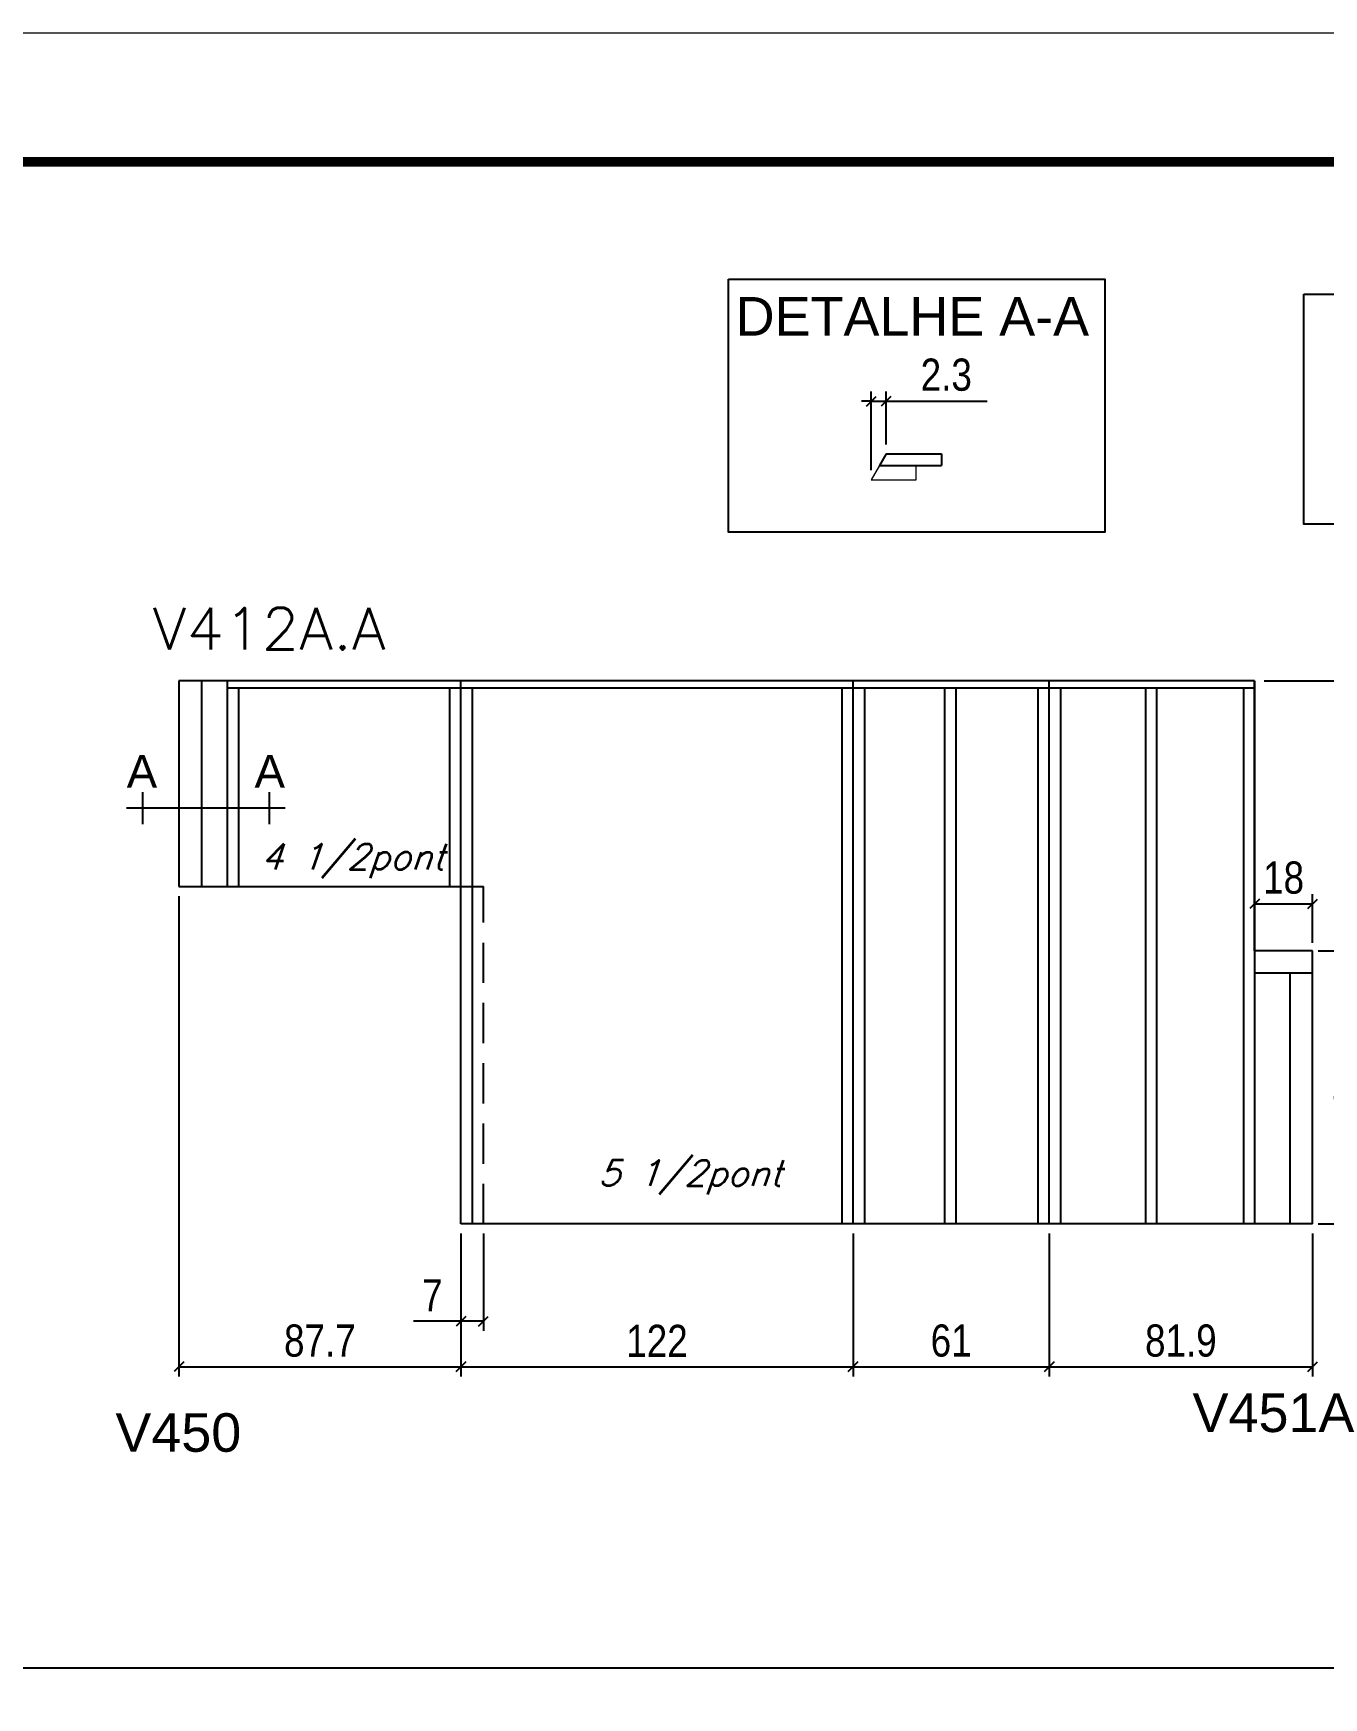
# Model space of a CAD drawing. Extents: x 137137 to 143418, y 10464 to 34486.
# Drawn here: x 140829 to 141230, y 19037 to 19554 of the extents above; entities that cross this region are included whole.
import ezdxf
from ezdxf.enums import TextEntityAlignment as Align

# ---------------------------------------------------------------- set-up
doc = ezdxf.new("R2010")
doc.units = 0
doc.linetypes.add('DASHED', pattern=[0.75, 0.5, -0.25])
doc.linetypes.add('HIDDEN', pattern=[0.375, 0.25, -0.125])
for name, color, linetype in [('5', 5, 'Continuous'), ('COTA', 241, 'Continuous'), ('detalhes', 4, 'Continuous'), ('Painéis', 200, 'Continuous'), ('SARR_2.2x7', 40, 'Continuous'), ('SARR_3.5x7', 81, 'Continuous'), ('texto', 7, 'Continuous')]:
    doc.layers.add(name, color=color, linetype=linetype)
for name, color, linetype, lineweight in [('Folhas', 255, 'Continuous', 9), ('Sarr 2.2x7', 40, 'Continuous', 9), ('SARRAFO DE PRESSAO', 251, 'DASHED', 9), ('Texto Seção', 7, 'Continuous', 15)]:
    doc.layers.add(name, color=color, linetype=linetype, lineweight=lineweight)
doc.styles.add('ARIAL', font='arial.ttf')
doc.styles.add('COTA TECNICA', font='techl___.ttf', dxfattribs={"height": 10})
doc.styles.add('REGUA-120', font='ROMANS.shx', dxfattribs={"height": 15})
doc.styles.add('Romans', font='romans.shx')
doc.styles.get("Standard").update_dxf_attribs({"font": 'arial.ttf'})
doc.dimstyles.new('PAINEL', dxfattribs={"dimtxt": 10, "dimasz": 3, "dimexe": 3, "dimexo": 3, "dimgap": 3, "dimtad": 1, "dimdec": 1, "dimzin": 12, "dimdsep": 46, "dimtxsty": 'COTA TECNICA', "dimblk1": 'OBLIQUE', "dimblk2": 'OBLIQUE', "dimsah": 1, "dimcen": 0.9, "dimclrd": 4, "dimclre": 4, "dimclrt": 240, "dimadec": 1, "dimazin": 3, "dimtfac": 1, "dimtdec": 1, "dimtmove": 0, "dimatfit": 3, "dimfxl": 1, "dimtolj": 1, "dimtzin": 12, "dimarcsym": 0})

# ---------------------------------------------------------------- blocks, each defined once
blk = doc.blocks.new('9999999999')
at = {"layer": 'Folhas'}
blk.add_lwpolyline([(98138.98, 34190.21), (99623.98, 34190.21), (99623.98, 35240.21), (98138.98, 35240.21)], close=True, dxfattribs=at)
at = {"layer": 'Folhas', "color": 30, "const_width": 3}
blk.add_lwpolyline([(98213.98, 34230.21), (99583.98, 34230.21), (99583.98, 35200.21), (98213.98, 35200.21)], close=True, dxfattribs=at)
blk = doc.blocks.new('_Oblique')
at = {"color": 0, "linetype": 'ByBlock', "lineweight": -2}
blk.add_line((-0.5, -0.5), (0.5, 0.5), dxfattribs=at)
blk = doc.blocks.new('*D1946')
at = {"layer": 'COTA', "color": 4, "lineweight": -2, "ltscale": 25, "transparency": 16777216}
for p, q in [((141211.93, 19352.91), (141273.03, 19352.91)), ((141270.03, 19352.91), (141270.03, 19183.91)), ((141229.93, 19183.91), (141273.03, 19183.91))]:
    blk.add_line(p, q, dxfattribs=at)
at = {"layer": 'Defpoints', "color": 0, "ltscale": 25, "transparency": 16777216}
for p in [(141208.93, 19352.91), (141226.93, 19183.91), (141270.03, 19183.91)]:
    blk.add_point(p, dxfattribs=at)
at = {"layer": 'COTA', "color": 4, "lineweight": -2, "ltscale": 25, "transparency": 16777216, "xscale": 3, "yscale": 3, "zscale": 3}
for p, rotation in [((141270.03, 19352.91), 90), ((141270.03, 19183.91), 270)]:
    blk.add_blockref('_Oblique', p, dxfattribs=dict(at, rotation=rotation))
at = {"layer": 'COTA', "color": 240, "ltscale": 25, "transparency": 16777216, "insert": (141261.9, 19268.41), "char_height": 10, "attachment_point": 5, "rotation": 90, "style": 'COTA TECNICA'}
blk.add_mtext('\\A1;169', dxfattribs=at)
blk = doc.blocks.new('*D1947')
at = {"layer": 'COTA', "color": 4, "lineweight": -2, "ltscale": 25, "transparency": 16777216}
for p, q in [((140962.03, 19180.91), (140962.03, 19150.63)), ((140969.03, 19180.91), (140969.03, 19150.63)), ((140962.03, 19153.63), (140947.3, 19153.63)), ((140969.03, 19153.63), (140962.03, 19153.63))]:
    blk.add_line(p, q, dxfattribs=at)
at = {"layer": 'Defpoints', "color": 0, "ltscale": 25, "transparency": 16777216}
for p in [(140962.03, 19183.91), (140969.03, 19183.91), (140962.03, 19153.63)]:
    blk.add_point(p, dxfattribs=at)
at = {"layer": 'COTA', "color": 4, "lineweight": -2, "ltscale": 25, "transparency": 16777216, "xscale": 3, "yscale": 3, "zscale": 3, "rotation": 180}
blk.add_blockref('_Oblique', (140962.03, 19153.63), dxfattribs=at)
at = {"layer": 'COTA', "color": 4, "lineweight": -2, "ltscale": 25, "transparency": 16777216, "xscale": 3, "yscale": 3, "zscale": 3}
blk.add_blockref('_Oblique', (140969.03, 19153.63), dxfattribs=at)
at = {"layer": 'COTA', "color": 240, "ltscale": 25, "transparency": 16777216, "insert": (140953.17, 19161.7), "char_height": 10, "attachment_point": 5, "style": 'COTA TECNICA'}
blk.add_mtext('\\A1;7', dxfattribs=at)
blk = doc.blocks.new('*D1948')
at = {"layer": 'COTA', "color": 4, "lineweight": -2, "ltscale": 25, "transparency": 16777216}
for p, q in [((141228.68, 19268.91), (141249.88, 19268.91)), ((141246.88, 19183.91), (141246.88, 19268.91)), ((141228.68, 19183.91), (141249.88, 19183.91))]:
    blk.add_line(p, q, dxfattribs=at)
at = {"layer": 'Defpoints', "color": 0, "ltscale": 25, "transparency": 16777216}
for p in [(141225.68, 19268.91), (141246.88, 19268.91), (141225.68, 19183.91)]:
    blk.add_point(p, dxfattribs=at)
at = {"layer": 'COTA', "color": 4, "lineweight": -2, "ltscale": 25, "transparency": 16777216, "xscale": 3, "yscale": 3, "zscale": 3}
for p, rotation in [((141246.88, 19268.91), 90), ((141246.88, 19183.91), 270)]:
    blk.add_blockref('_Oblique', p, dxfattribs=dict(at, rotation=rotation))
at = {"layer": 'COTA', "color": 240, "ltscale": 25, "transparency": 16777216, "insert": (141238.74, 19226.41), "char_height": 10, "attachment_point": 5, "rotation": 90, "style": 'COTA TECNICA'}
blk.add_mtext('\\A1;85', dxfattribs=at)
blk = doc.blocks.new('*D1949')
at = {"layer": 'COTA', "color": 4, "lineweight": -2, "ltscale": 25, "transparency": 16777216}
for p, q in [((141208.93, 19271.41), (141208.93, 19286.5)), ((141226.93, 19271.41), (141226.93, 19286.5)), ((141208.93, 19283.5), (141226.93, 19283.5))]:
    blk.add_line(p, q, dxfattribs=at)
at = {"layer": 'Defpoints', "color": 0, "ltscale": 25, "transparency": 16777216}
for p in [(141226.93, 19283.5), (141208.93, 19268.41), (141226.93, 19268.41)]:
    blk.add_point(p, dxfattribs=at)
at = {"layer": 'COTA', "color": 4, "lineweight": -2, "ltscale": 25, "transparency": 16777216, "xscale": 3, "yscale": 3, "zscale": 3, "rotation": 180}
blk.add_blockref('_Oblique', (141208.93, 19283.5), dxfattribs=at)
at = {"layer": 'COTA', "color": 4, "lineweight": -2, "ltscale": 25, "transparency": 16777216, "xscale": 3, "yscale": 3, "zscale": 3}
blk.add_blockref('_Oblique', (141226.93, 19283.5), dxfattribs=at)
at = {"layer": 'COTA', "color": 240, "ltscale": 25, "transparency": 16777216, "insert": (141217.93, 19291.6), "char_height": 10, "attachment_point": 5, "style": 'COTA TECNICA'}
blk.add_mtext('\\A1;18', dxfattribs=at)
blk = doc.blocks.new('*D1950')
at = {"layer": 'COTA', "color": 4, "linetype": 'ByBlock', "lineweight": -2, "transparency": 16777216}
for p, q in [((141089.69, 19418.43), (141089.69, 19442.82)), ((141094.29, 19426.43), (141094.29, 19442.82)), ((141089.69, 19439.82), (141086.69, 19439.82)), ((141089.69, 19439.82), (141094.29, 19439.82)), ((141094.29, 19439.82), (141125.72, 19439.82))]:
    blk.add_line(p, q, dxfattribs=at)
at = {"layer": 'Defpoints', "color": 0, "linetype": 'ByBlock', "transparency": 16777216}
for p in [(141094.29, 19439.82), (141094.29, 19423.43), (141089.69, 19415.43)]:
    blk.add_point(p, dxfattribs=at)
at = {"layer": 'COTA', "color": 4, "linetype": 'ByBlock', "lineweight": -2, "transparency": 16777216, "xscale": 3, "yscale": 3, "zscale": 3}
blk.add_blockref('_Oblique', (141089.69, 19439.82), dxfattribs=at)
at = {"layer": 'COTA', "color": 4, "linetype": 'ByBlock', "lineweight": -2, "transparency": 16777216, "xscale": 3, "yscale": 3, "zscale": 3, "rotation": 180}
blk.add_blockref('_Oblique', (141094.29, 19439.82), dxfattribs=at)
at = {"layer": 'COTA', "color": 240, "linetype": 'ByBlock', "transparency": 16777216, "insert": (141113.01, 19448.04), "char_height": 10, "attachment_point": 5, "style": 'COTA TECNICA'}
blk.add_mtext('\\A1;2.3', dxfattribs=at)
blk = doc.blocks.new('*D1951')
at = {"layer": 'COTA', "color": 4, "lineweight": -2, "ltscale": 25, "transparency": 16777216}
for p, q in [((140962.03, 19180.91), (140962.03, 19136.49)), ((141084.03, 19180.91), (141084.03, 19136.49)), ((140962.03, 19139.49), (141084.03, 19139.49))]:
    blk.add_line(p, q, dxfattribs=at)
at = {"layer": 'Defpoints', "color": 0, "ltscale": 25, "transparency": 16777216}
for p in [(140962.03, 19183.91), (141084.03, 19183.91), (141084.03, 19139.49)]:
    blk.add_point(p, dxfattribs=at)
at = {"layer": 'COTA', "color": 4, "lineweight": -2, "ltscale": 25, "transparency": 16777216, "xscale": 3, "yscale": 3, "zscale": 3, "rotation": 180}
blk.add_blockref('_Oblique', (140962.03, 19139.49), dxfattribs=at)
at = {"layer": 'COTA', "color": 4, "lineweight": -2, "ltscale": 25, "transparency": 16777216, "xscale": 3, "yscale": 3, "zscale": 3}
blk.add_blockref('_Oblique', (141084.03, 19139.49), dxfattribs=at)
at = {"layer": 'COTA', "color": 240, "ltscale": 25, "transparency": 16777216, "insert": (141023.03, 19147.55), "char_height": 10, "attachment_point": 5, "style": 'COTA TECNICA'}
blk.add_mtext('\\A1;122', dxfattribs=at)
blk = doc.blocks.new('*D1952')
at = {"layer": 'COTA', "color": 4, "lineweight": -2, "ltscale": 25, "transparency": 16777216}
for p, q in [((141084.03, 19180.91), (141084.03, 19136.49)), ((141145.03, 19180.91), (141145.03, 19136.49)), ((141084.03, 19139.49), (141145.03, 19139.49))]:
    blk.add_line(p, q, dxfattribs=at)
at = {"layer": 'Defpoints', "color": 0, "ltscale": 25, "transparency": 16777216}
for p in [(141084.03, 19183.91), (141145.03, 19183.91), (141145.03, 19139.49)]:
    blk.add_point(p, dxfattribs=at)
at = {"layer": 'COTA', "color": 4, "lineweight": -2, "ltscale": 25, "transparency": 16777216, "xscale": 3, "yscale": 3, "zscale": 3, "rotation": 180}
blk.add_blockref('_Oblique', (141084.03, 19139.49), dxfattribs=at)
at = {"layer": 'COTA', "color": 4, "lineweight": -2, "ltscale": 25, "transparency": 16777216, "xscale": 3, "yscale": 3, "zscale": 3}
blk.add_blockref('_Oblique', (141145.03, 19139.49), dxfattribs=at)
at = {"layer": 'COTA', "color": 240, "ltscale": 25, "transparency": 16777216, "insert": (141114.53, 19147.59), "char_height": 10, "attachment_point": 5, "style": 'COTA TECNICA'}
blk.add_mtext('\\A1;61', dxfattribs=at)
blk = doc.blocks.new('*D1953')
at = {"layer": 'COTA', "color": 4, "lineweight": -2, "ltscale": 25, "transparency": 16777216}
for p, q in [((141145.03, 19180.91), (141145.03, 19136.49)), ((141226.93, 19180.91), (141226.93, 19136.49)), ((141145.03, 19139.49), (141226.93, 19139.49))]:
    blk.add_line(p, q, dxfattribs=at)
at = {"layer": 'Defpoints', "color": 0, "ltscale": 25, "transparency": 16777216}
for p in [(141145.03, 19183.91), (141226.93, 19183.91), (141226.93, 19139.49)]:
    blk.add_point(p, dxfattribs=at)
at = {"layer": 'COTA', "color": 4, "lineweight": -2, "ltscale": 25, "transparency": 16777216, "xscale": 3, "yscale": 3, "zscale": 3, "rotation": 180}
blk.add_blockref('_Oblique', (141145.03, 19139.49), dxfattribs=at)
at = {"layer": 'COTA', "color": 4, "lineweight": -2, "ltscale": 25, "transparency": 16777216, "xscale": 3, "yscale": 3, "zscale": 3}
blk.add_blockref('_Oblique', (141226.93, 19139.49), dxfattribs=at)
at = {"layer": 'COTA', "color": 240, "ltscale": 25, "transparency": 16777216, "insert": (141185.98, 19147.59), "char_height": 10, "attachment_point": 5, "style": 'COTA TECNICA'}
blk.add_mtext('\\A1;81.9', dxfattribs=at)
blk = doc.blocks.new('*D1954')
at = {"layer": 'COTA', "color": 4, "lineweight": -2, "ltscale": 25, "transparency": 16777216}
for p, q in [((140874.33, 19285.91), (140874.33, 19136.49)), ((140962.03, 19180.91), (140962.03, 19136.49)), ((140874.33, 19139.49), (140962.03, 19139.49))]:
    blk.add_line(p, q, dxfattribs=at)
at = {"layer": 'Defpoints', "color": 0, "ltscale": 25, "transparency": 16777216}
for p in [(140874.33, 19288.91), (140962.03, 19183.91), (140962.03, 19139.49)]:
    blk.add_point(p, dxfattribs=at)
at = {"layer": 'COTA', "color": 4, "lineweight": -2, "ltscale": 25, "transparency": 16777216, "xscale": 3, "yscale": 3, "zscale": 3, "rotation": 180}
blk.add_blockref('_Oblique', (140874.33, 19139.49), dxfattribs=at)
at = {"layer": 'COTA', "color": 4, "lineweight": -2, "ltscale": 25, "transparency": 16777216, "xscale": 3, "yscale": 3, "zscale": 3}
blk.add_blockref('_Oblique', (140962.03, 19139.49), dxfattribs=at)
at = {"layer": 'COTA', "color": 240, "ltscale": 25, "transparency": 16777216, "insert": (140918.18, 19147.58), "char_height": 10, "attachment_point": 5, "style": 'COTA TECNICA'}
blk.add_mtext('\\A1;87.7', dxfattribs=at)

msp = doc.modelspace()

# ---------------------------------------------------------------- linework, layer by layer
at = {"linetype": 'ByBlock'}
msp.add_lwpolyline([(141045.29, 19477.79), (141162.29, 19477.79), (141162.29, 19399.12), (141045.29, 19399.12)], close=True, dxfattribs=at)
at = {"ltscale": 25}
msp.add_lwpolyline([(141224.25, 19473.17), (141349.59, 19473.17), (141349.59, 19401.6), (141224.25, 19401.6)], close=True, dxfattribs=at)
at = {"layer": 'COTA', "linetype": 'ByBlock'}
msp.add_line((140382.29, 19045.86), (141752.29, 19045.86), dxfattribs=at)
at = {"layer": 'detalhes'}
for p, q in [((140863.04, 19318.28), (140863.04, 19308.28)), ((140902.4, 19318.28), (140902.4, 19308.28)), ((140907.4, 19313.28), (140858.04, 19313.28))]:
    msp.add_line(p, q, dxfattribs=at)
at = {"layer": 'Painéis'}
for p, q in [((141094.29, 19423.43), (141092.22, 19419.83)), ((141094.29, 19423.43), (141111.53, 19423.43)), ((141111.53, 19423.43), (141111.53, 19419.83)), ((141092.22, 19419.83), (141111.53, 19419.83))]:
    msp.add_line(p, q, dxfattribs=at)
at = {"layer": 'Painéis', "ltscale": 25}
for p, q in [((141208.93, 19352.91), (140874.33, 19352.91)), ((140874.33, 19352.91), (140874.33, 19288.91)), ((140962.03, 19183.91), (140962.03, 19352.91)), ((141084.03, 19183.91), (141084.03, 19352.91)), ((141145.03, 19183.91), (141145.03, 19352.91)), ((141208.93, 19268.91), (141208.93, 19352.91)), ((140874.33, 19288.91), (140962.03, 19288.91)), ((141226.93, 19268.91), (141208.93, 19268.91)), ((141226.93, 19183.91), (141226.93, 19268.91)), ((141226.93, 19183.91), (140962.03, 19183.91))]:
    msp.add_line(p, q, dxfattribs=at)
at = {"layer": 'Sarr 2.2x7'}
for p, q in [((141092.22, 19419.83), (141089.69, 19415.43)), ((141103.69, 19415.43), (141103.69, 19419.83)), ((141089.69, 19415.43), (141103.69, 19415.43))]:
    msp.add_line(p, q, dxfattribs=at)
at = {"layer": 'SARR_2.2x7', "linetype": 'Continuous'}
for p, q in [((140881.33, 19352.91), (140881.33, 19288.91)), ((140889.33, 19350.71), (140962.03, 19350.71)), ((140962.03, 19350.71), (141084.03, 19350.71)), ((141084.03, 19350.71), (141145.03, 19350.71)), ((141145.03, 19350.71), (141208.93, 19350.71)), ((141226.93, 19261.91), (141208.93, 19261.91)), ((141219.93, 19183.91), (141219.93, 19261.91))]:
    msp.add_line(p, q, dxfattribs=at)
at = {"layer": 'SARR_2.2x7', "linetype": 'HIDDEN', "ltscale": 50}
for p in [(140962.03, 19288.91), (140969.03, 19183.91)]:
    msp.add_line(p, (140969.03, 19288.91), dxfattribs=at)
at = {"layer": 'SARR_3.5x7'}
for p, q in [((140889.33, 19352.91), (140889.33, 19288.91)), ((140892.83, 19350.71), (140892.83, 19288.91)), ((140958.53, 19350.71), (140958.53, 19288.91)), ((140965.53, 19350.71), (140965.53, 19183.91)), ((141080.53, 19350.71), (141080.53, 19183.91)), ((141087.53, 19350.71), (141087.53, 19183.91)), ((141112.48, 19350.71), (141112.48, 19183.91)), ((141115.98, 19350.71), (141115.98, 19183.91)), ((141141.53, 19350.71), (141141.53, 19183.91)), ((141148.53, 19350.71), (141148.53, 19183.91)), ((141174.93, 19350.71), (141174.93, 19183.91)), ((141178.43, 19350.71), (141178.43, 19183.91)), ((141205.43, 19350.71), (141205.43, 19183.91)), ((141208.93, 19352.91), (141208.93, 19183.91))]:
    msp.add_line(p, q, dxfattribs=at)

# ---------------------------------------------------------------- block references
at = {"layer": 'SARRAFO DE PRESSAO', "color": 6, "linetype": 'ByBlock'}
msp.add_blockref('9999999999', (42168.31, -15685.91), dxfattribs=at)

# ---------------------------------------------------------------- texts
at = {"layer": '5', "color": 7, "linetype": 'Continuous'}
msp.add_text('DETALHE A-A', height=12, rotation=360, dxfattribs=at).set_placement((141047.52, 19460.25))
at = {"layer": '5', "linetype": 'Continuous'}
for s, p in [('V451A', (141189.62, 19119.19)), ('V450', (140854.58, 19113.05))]:
    msp.add_text(s, height=12, rotation=0, dxfattribs=at).set_placement(p)
at = {"layer": 'detalhes', "color": 0, "linetype": 'Continuous', "style": 'ARIAL'}
for p in [(140862.84, 19324.7), (140902.6, 19324.7)]:
    msp.add_text('A', height=10.22, dxfattribs=at).set_placement(p, align=Align.MIDDLE_CENTER)
at = {"layer": 'texto', "color": 2, "char_height": 8, "attachment_point": 5, "style": 'Romans'}
for s, insert in [('{\\Q19;\\C256;4 1/2pont}', (140928.43, 19296.86)), ('{\\Q19;\\C256;5 1/2pont}', (141033.34, 19198.45))]:
    msp.add_mtext(s, dxfattribs=dict(at, insert=insert))
at = {"layer": 'Texto Seção', "style": 'REGUA-120', "width": 1.05}
msp.add_text('V412A.A', height=13, dxfattribs=at).set_placement((140866.15, 19362.57))

# ---------------------------------------------------------------- dimensions: what is measured, and where the dimension line sits
at = {"layer": 'COTA', "linetype": 'ByBlock'}
dim = msp.add_linear_dim(base=(141094.29, 19439.82), p1=(141089.69, 19415.43), p2=(141094.29, 19423.43), dimstyle='PAINEL', override={"dimlfac": 0.5}, dxfattribs=at)
dim.commit()
dim.dimension.update_dxf_attribs({"geometry": '*D1950', "text_midpoint": (141113.01, 19448.04)})
at = {"layer": 'COTA', "ltscale": 25}
for base, p1, p2, picture, middle in [((141270.03, 19183.91), (141208.93, 19352.91), (141226.93, 19183.91), '*D1946', (141261.9, 19268.41)), ((141246.88, 19268.91), (141225.68, 19183.91), (141225.68, 19268.91), '*D1948', (141238.74, 19226.41))]:
    dim = msp.add_linear_dim(base=base, p1=p1, p2=p2, angle=90, dimstyle='PAINEL', dxfattribs=at)
    dim.commit()
    dim.dimension.update_dxf_attribs({"geometry": picture, "text_midpoint": middle})
for base, p1, p2, picture, middle in [((141226.93, 19283.5), (141208.93, 19268.41), (141226.93, 19268.41), '*D1949', (141217.93, 19291.6)), ((140962.03, 19139.49), (140874.33, 19288.91), (140962.03, 19183.91), '*D1954', (140918.18, 19147.58)), ((140962.03, 19153.63), (140969.03, 19183.91), (140962.03, 19183.91), '*D1947', (140953.17, 19161.7)), ((141084.03, 19139.49), (140962.03, 19183.91), (141084.03, 19183.91), '*D1951', (141023.03, 19147.55))]:
    dim = msp.add_linear_dim(base=base, p1=p1, p2=p2, dimstyle='PAINEL', dxfattribs=at)
    dim.commit()
    dim.dimension.update_dxf_attribs({"geometry": picture, "text_midpoint": middle})
for base, p1, p2, picture, middle in [((141145.03, 19139.49), (141084.03, 19183.91), (141145.03, 19183.91), '*D1952', (141114.53, 19147.59)), ((141226.93, 19139.49), (141145.03, 19183.91), (141226.93, 19183.91), '*D1953', (141185.98, 19147.59))]:
    dim = msp.add_linear_dim(base=base, p1=p1, p2=p2, dimstyle='PAINEL', override={"dimtmove": 1}, dxfattribs=at)
    dim.commit()
    dim.dimension.update_dxf_attribs({"geometry": picture, "text_midpoint": middle})

doc.saveas('drawing.dxf')
